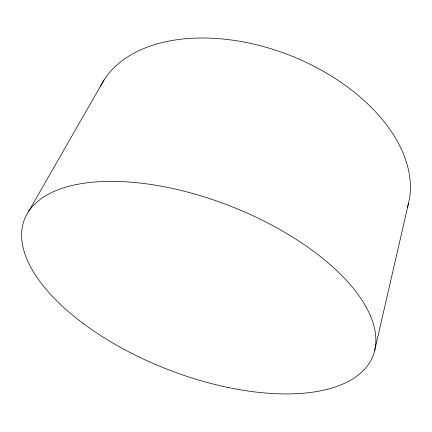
<?xml version="1.0" encoding="UTF-8"?>
<svg xmlns="http://www.w3.org/2000/svg" width="432" height="432" viewBox="0 0 432 432"><rect width="100%" height="100%" fill="white"/><g stroke="black" fill="none" stroke-linecap="round" stroke-linejoin="round"><path stroke-width="0.65" d="M374.636 350.633L408.537 203.213M28.534 211.61L104.09 79.92M100.429 86.443A165.154 103.313 21.4 0 1 290.531 55.609A165.154 103.313 21.4 0 1 407.268 207.77M82.852 323.206A187.132 87.48 21.4 0 0 372.692 356.6A187.132 87.48 21.4 0 0 140.648 183.119A187.132 87.48 21.4 0 0 82.852 323.206"/></g></svg>
